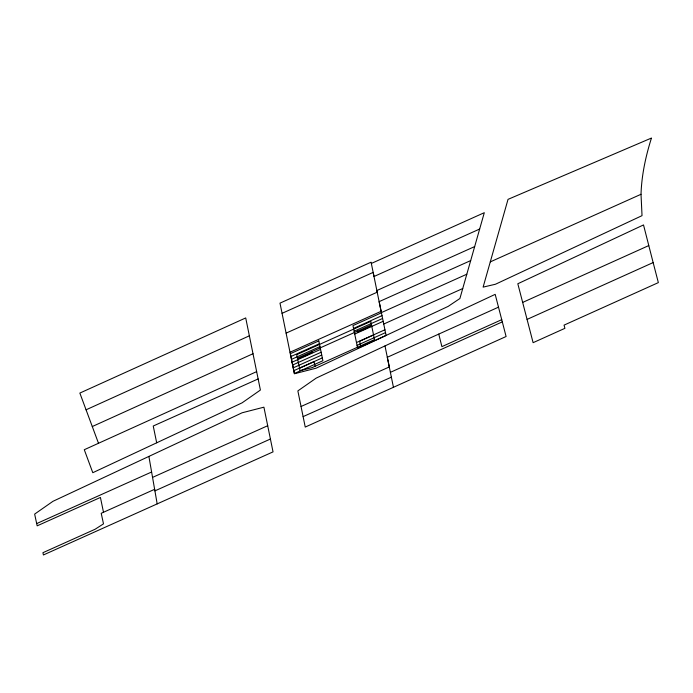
<?xml version="1.0" encoding="UTF-8"?>
<svg xmlns="http://www.w3.org/2000/svg" width="693" height="693" viewBox="0 0 693 693"><rect width="100%" height="100%" fill="white"/><g stroke="black" fill="none" stroke-linecap="round" stroke-linejoin="round"><path stroke-width="1.04" d="M641.016 194.283C641.614 175.502 645.547 157.016 651.117 139.12L651.489 138.037L508.03 199.359L483.116 287.127L495.478 284.234L642.03 215.653L641.016 194.283L490.28 261.893M371.335 263.461L484.303 212.69L459.901 298.518L448.198 306.367L316.164 368.174L294.378 373.778L279.989 303.136L371.084 262.197L377.2 292.195L286.114 333.125M86.062 409.806L249.359 335.819M92.282 426.541L253.006 353.725M256.653 371.621L84.286 449.714L92.793 472.704L242.091 402.841L260.403 390.046L245.712 317.931L79.851 393.07L98.501 443.277M498.501 307.155L387.309 357.285L393.442 387.3M522.669 302.425L648.735 245.591M501.732 319.664L506.098 336.512L305.241 427.07L297.86 390.895L316.233 378.092L495.183 294.352L501.732 319.664L441.9 346.639L438.756 334.087M390.384 372.349L502.304 321.881M527.078 319.404L653.144 262.569L643.511 224.93L517.818 283.758L533.108 342.68L564.908 328.326L564.059 325.121L658.35 282.614L653.144 262.569M282.068 313.323L373.172 272.384L374.003 276.507L479.66 229.028M474.662 246.578L376.853 290.54L386.096 335.438L357.64 348.215L352.971 325.58L381.427 312.812M470.686 260.585L379.132 301.646L381.375 312.621L466.813 274.211M290.012 352.243L381.115 311.304M290.947 356.505L319.404 343.737M353.551 328.413L382.008 315.636M291.528 359.338L319.984 346.569M354.132 331.237L382.588 318.468M297.436 358.116L371.474 324.852M297.652 359.147L312.214 352.607L312.006 351.576M371.691 325.918L357.744 332.172L357.527 331.115M292.117 362.17L320.573 349.393M354.721 334.069L383.177 321.301M258.142 378.941L153.24 426.013L156.687 442.801M292.697 364.994L321.154 352.226M383.714 324.055L462.742 288.531M293.278 367.827L321.734 355.05M293.867 370.651L322.323 357.883M356.471 342.559L384.927 329.781M299.515 368.2L314.085 361.659L315.046 366.302M373.562 334.97L359.615 341.225L360.577 345.868M357.051 345.383L385.507 332.614M103.491 512.274L100.424 497.444L37.171 525.84L36.677 523.587L151.611 471.994M301.048 406.496L389.293 366.944L384.996 345.92M157.181 503.889L152.555 477.399L267.697 425.719L263.912 407.181L242.16 412.768L52.963 501.308L34.65 514.093L36.677 523.587M270.443 439.015L154.92 490.878L154.643 489.301L101.213 513.296L103.5 523.856L95.132 529.235L42.931 552.702L43.416 554.963L273.042 451.879L267.697 425.719M303.11 416.614L391.38 377.183M148.891 456.41L152.555 477.399M318.815 340.904L290.358 353.681L294.447 373.484L322.903 360.715L318.815 340.904M370.764 321.422L296.725 354.66L300.034 370.712L312.231 367.567L374.515 339.613L370.764 321.422"/></g></svg>
